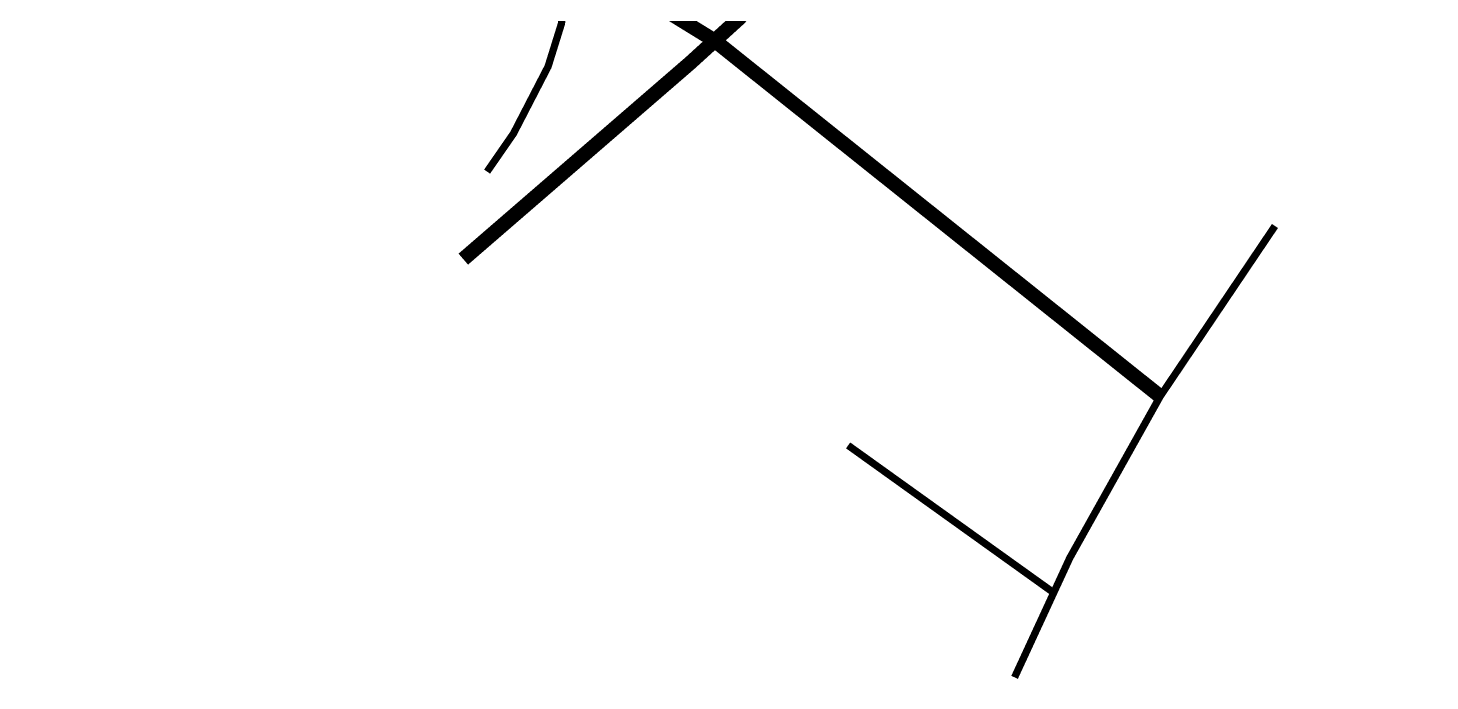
# Model space of a CAD drawing. Header units: metres. Extents: x -664657 to -643449, y -1076720 to -1062383.
# Drawn here: x -663719 to -663140, y -1064186 to -1063917 of the extents above; entities that cross this region are included whole.
import ezdxf

# ---------------------------------------------------------------- set-up
doc = ezdxf.new("R2010")
doc.units = ezdxf.units.M
doc.header["$LTSCALE"] = 0.1
doc.linetypes.add('EVENDASH', pattern=[6.35, 3.175, -3.175])
doc.layers.add('AA_THER_DOPRAVA', color=142, linetype='Continuous')

msp = doc.modelspace()

# ---------------------------------------------------------------- linework, layer by layer
at = {"layer": 'AA_THER_DOPRAVA', "color": 136, "linetype": 'EVENDASH', "ltscale": 5}
for points, const_width in [([(-663142.526, -1063509.965), (-663203.573, -1063599.512), (-663307.74, -1063755.345), (-663333.226, -1063794.914), (-663367.04, -1063841.022), (-663410.17, -1063895.596), (-663424.757, -1063912.496), (-663445.115, -1063931.015), (-663538.752, -1064012.011)], 6), ([(-663740.711, -1063760.826), (-663606.783, -1063831.932), (-663514.148, -1063872.932), (-663434.936, -1063921.756)], 6), ([(-663528.922, -1063975.854), (-663518.043, -1063960.142), (-663503.741, -1063932.461), (-663498.188, -1063914.638), (-663497.242, -1063894.966), (-663499.128, -1063882.189)], 3), ([(-663250.953, -1064068.696), (-663434.936, -1063921.756)], 6), ([(-663311.072, -1064184.77), (-663288.271, -1064135.427), (-663250.953, -1064068.696), (-663203.542, -1063998.316)], 3), ([(-663379.825, -1064088.951), (-663294.921, -1064149.818)], 3)]:
    msp.add_lwpolyline(points, dxfattribs=dict(at, const_width=const_width))

doc.saveas('drawing.dxf')
